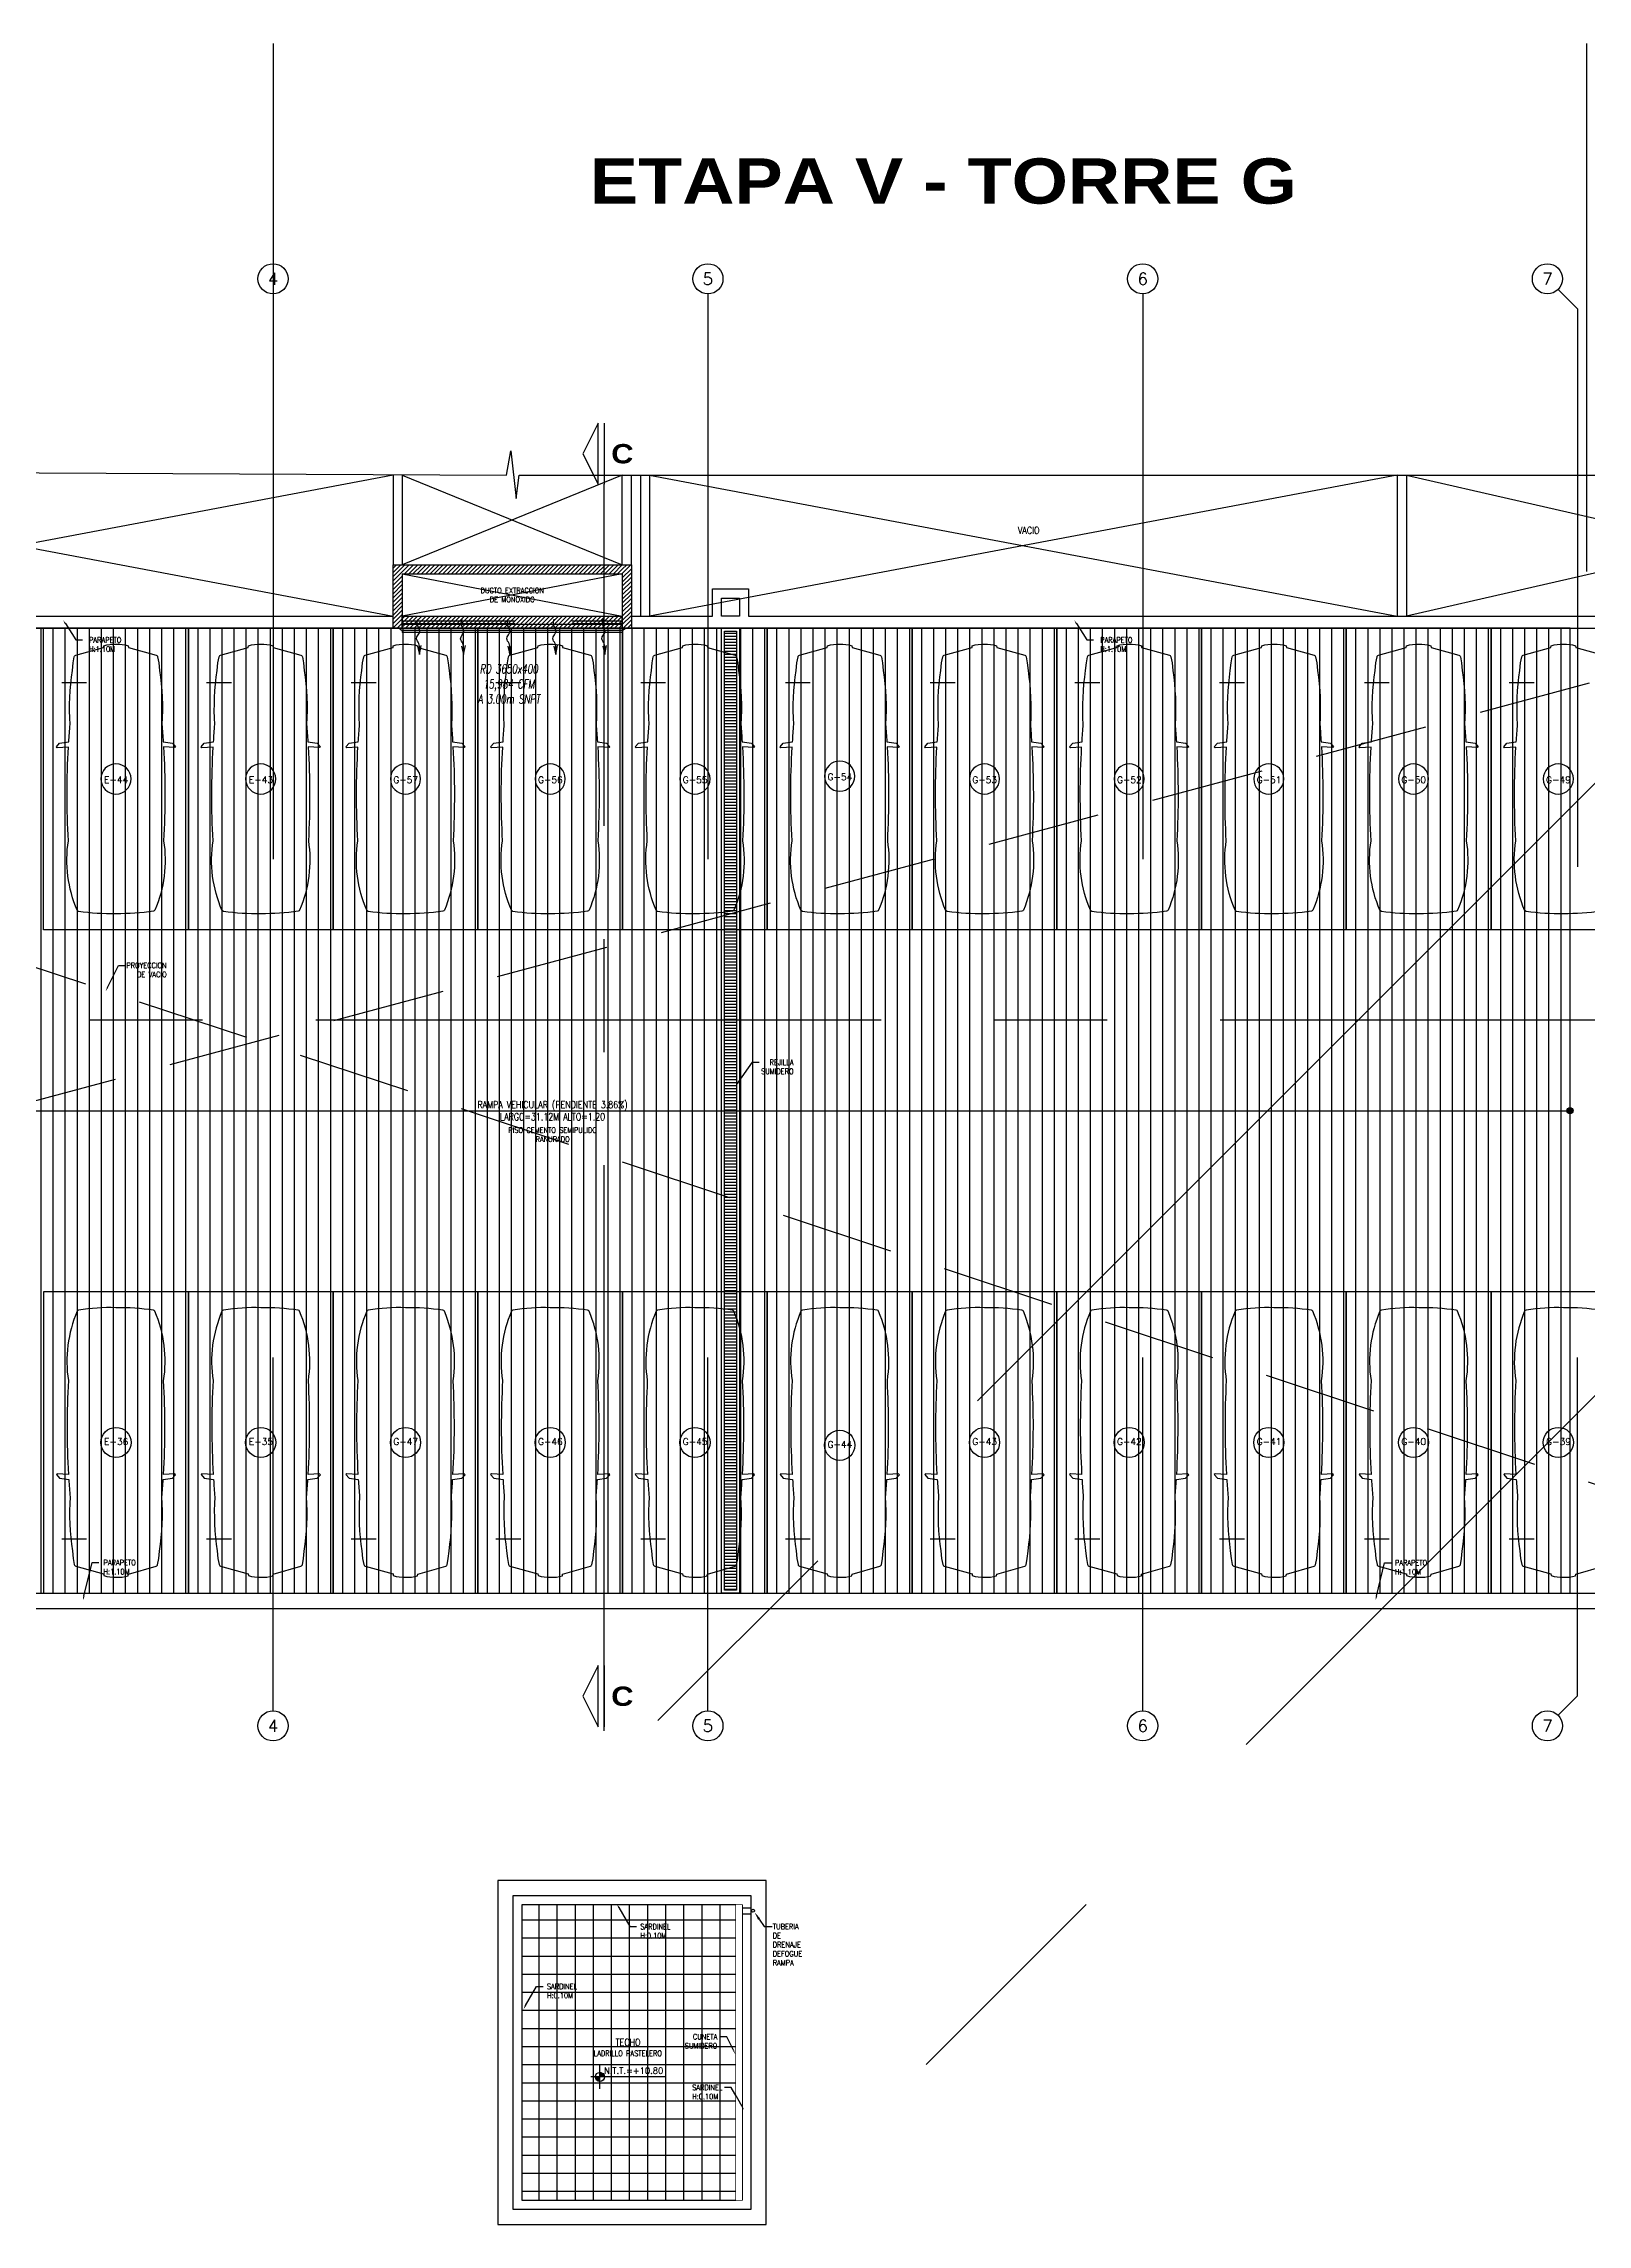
# Model space of a CAD drawing. Extents: x 226317 to 226469, y 8188101 to 8188260.
# Drawn here: x 226362.91 to 226388.5, y 8188101.45 to 8188137.6 of the extents above; entities that cross this region are included whole.
import ezdxf
from ezdxf import colors
from ezdxf.entities.mleader import LeaderData, LeaderLine
from ezdxf.enums import TextEntityAlignment as Align
from ezdxf.math import Vec2, Vec3

# ---------------------------------------------------------------- set-up
doc = ezdxf.new("R2010")
doc.units = 0
doc.header["$LTSCALE"] = 15
doc.set_wipeout_variables(frame=1)
for name, pattern in [('CENTER', [2, 1.25, -0.25, 0.25, -0.25]), ('HIDDEN2', [0.1875, 0.125, -0.0625]), ('PHANTOM', [2.5, 1.25, -0.25, 0.25, -0.25, 0.25, -0.25]), ('PHANTOM2', [1.25, 0.625, -0.125, 0.125, -0.125, 0.125, -0.125])]:
    doc.linetypes.add(name, pattern=pattern)
doc.layers.get('0').update_dxf_attribs({"color": 250})
for name, color, linetype in [('A-EJES', 250, 'PHANTOM'), ('A-HATCH', 250, 'Continuous'), ('A-LINEAS', 250, 'Continuous'), ('A-MOBILIARIO', 250, 'Continuous'), ('A-MURO BAJO', 250, 'Continuous'), ('A-NIVELES-NPT', 252, 'Continuous'), ('A-NUMERO ESTAC', 250, 'Continuous'), ('A-PROYECCIONES', 250, 'HIDDEN2'), ('A-TEXTO-ACABADO PISO', 250, 'Continuous'), ('A-TEXTO-AMBIENTES', 252, 'Continuous'), ('A-TEXTO-INDICACIONES', 250, 'Continuous'), ('A_50_CortesElev', 250, 'CENTER'), ('DLP_MURO BAJO', 250, 'Continuous'), ('HATCH', 250, 'Continuous'), ('L-03_EQUIP-ACCES', 160, 'Continuous'), ('L-04_EQ-MED-CONT', 191, 'Continuous'), ('L-06_EQ-FIN-CONT', 141, 'Continuous'), ('L11 Borde Laminas y Ejes', 150, 'Continuous'), ('L12 Texto', 12, 'Continuous'), ('L3 Equipos y Ductos', 160, 'Continuous'), ('L4 Linea mediana', 191, 'Continuous'), ('L6 Linea fina', 141, 'Continuous'), ('MURO CF 120', 250, 'Continuous')]:
    doc.layers.add(name, color=color, linetype=linetype)
doc.layers.add('A-MUROS', color=252, linetype='Continuous', lineweight=30)
doc.styles.add('JNV ING', font='romans.shx', dxfattribs={"width": 0.7, "oblique": 8, "height": 0.15})
doc.styles.add('R160-75', font='ariblk.ttf', dxfattribs={"height": 0.6})
doc.styles.add('R80', font='romans.shx', dxfattribs={"width": 0.8, "oblique": 15, "height": 0.1})
doc.styles.add('ROMANS', font='romans.shx', dxfattribs={"width": 0.8})
doc.styles.add('TXT_COTAS', font='romans.shx', dxfattribs={"width": 0.8})
pattern_1 = [(45, (226441.93555, 8188203.057414), (-0.03535534, 0.03535534), [])]

# ---------------------------------------------------------------- blocks, each defined once
blk = doc.blocks.new('*U78')
at = {"ltscale": 0.5}
blk.add_line((2.1, 4.097), (1.687, 4.097), dxfattribs=at)
blk.add_lwpolyline([(0, 0), (2.4, 0), (2.4, 5), (0, 5)], close=True, dxfattribs=at)
blk.add_lwpolyline([(1.988, 3.029), (2.175, 3.018), (2.189, 3.033), (2.136, 3.092), (1.982, 3.115, 0.005253), (1.961, 3.403, 0.053235), (1.923, 4.298), (1.91, 4.424), (1.891, 4.525), (1.886, 4.535, 0.218656), (1.867, 4.551), (1.406, 4.68), (1.402, 4.708, 0.091554), (1.2, 4.734, 0.09162), (0.998, 4.709), (0.994, 4.682), (0.533, 4.552, 0.218656), (0.514, 4.536), (0.509, 4.527), (0.49, 4.425), (0.477, 4.3, 0.053235), (0.439, 3.404, 0.005253), (0.418, 3.116), (0.264, 3.093), (0.211, 3.034), (0.225, 3.019), (0.412, 3.03, 0.028265), (0.41, 1.476, 0.139924), (0.555, 0.325, 0.272148), (0.579, 0.306, 0.035353), (1.2, 0.266, 0.045639), (1.819, 0.305, 0.272148), (1.843, 0.324, 0.139889), (1.99, 1.475, 0.028265)], format="xyb", close=True, dxfattribs=at)
blk = doc.blocks.new('EJES 1P')
at = {"layer": 'A-EJES', "linetype": 'PHANTOM2'}
for p, q in [((40.951, 5.416), (41.274, 5.092)), ((40.951, -18.221), (41.274, -17.898))]:
    blk.add_line(p, q, dxfattribs=at)
for points in [[(19.644, 5.345), (19.644, -4.158)], [(26.854, 5.345), (26.854, -4.158)], [(34.064, 5.345), (34.064, -4.158)], [(41.274, 5.092), (41.274, -4.158)], [(19.644, -18.151), (19.644, -12.292)], [(26.854, -18.151), (26.854, -12.292)], [(34.064, -18.151), (34.064, -12.292)], [(41.274, -17.898), (41.274, -12.292)]]:
    blk.add_lwpolyline(points, dxfattribs=at)
at = {"layer": 'A-EJES', "linetype": 'Continuous'}
for centre in [(19.644, 5.592), (26.854, 5.592), (34.064, 5.592), (40.774, 5.592), (19.644, -18.398), (26.854, -18.398), (34.064, -18.398), (40.774, -18.398)]:
    blk.add_circle(centre, 0.25, dxfattribs=at)
at = {"layer": 'A-EJES', "linetype": 'Continuous', "style": 'ROMANS'}
for s, p in [('4', (19.644, 5.592)), ('5', (26.854, 5.592)), ('6', (34.064, 5.592)), ('7', (40.774, 5.592)), ('4', (19.644, -18.398)), ('5', (26.854, -18.398)), ('6', (34.064, -18.398)), ('7', (40.774, -18.398))]:
    blk.add_text(s, height=0.2, dxfattribs=at).set_placement(p, align=Align.MIDDLE_CENTER)
blk = doc.blocks.new('*U67')
blk.add_line((-3, -5.08), (-3, 5.08))
blk.add_lwpolyline([(-4.02, 5.08), (-4.02, -5.08), (-6.56, 0)], close=True)
at = {"linetype": 'Continuous', "style": 'R160-75'}
blk.add_attdef('A', text='', height=0.3, dxfattribs=at).set_placement((0, 0), align=Align.MIDDLE_CENTER)
blk = doc.blocks.new('Cortes-Elev.')
at = {"layer": 'A_50_CortesElev', "linetype": 'CENTER', "ltscale": 0.5}
for points in [[(9.341, 16.576), (9.341, 37.239)], [(103.931, 28.354), (-19.094, 28.354)]]:
    blk.add_lwpolyline(points, dxfattribs=at)
ref = blk.add_blockref('*U67', (9.641, 37.747), dxfattribs=dict(at, xscale=-0.1000000000000001, yscale=0.1000000000000001, zscale=-0.1000000000000001, rotation=180))
ref.add_attrib('A', 'C', dxfattribs={"layer": '0', "linetype": 'Continuous', "extrusion": (0, 0, -1), "height": 0.32, "rotation": 180, "style": 'R160-75'}).set_placement((-9.641, 37.747), align=Align.MIDDLE)
ref = blk.add_blockref('*U67', (9.641, 17.148), dxfattribs=dict(at, xscale=-0.1000000000000001, yscale=0.1000000000000001, zscale=-0.1000000000000001, rotation=180))
ref.add_attrib('A', 'C', dxfattribs={"layer": '0', "linetype": 'Continuous', "extrusion": (0, 0, -1), "height": 0.32, "rotation": 180, "style": 'R160-75'}).set_placement((-9.641, 17.148), align=Align.MIDDLE)
blk = doc.blocks.new('SIM NIVEL PLANTA')
at = {"linetype": 'Continuous'}
h = blk.add_hatch(dxfattribs=at)
h.set_pattern_fill('_USER', color=256, scale=0.099996, angle=45, style=0, pattern_type=0)
h.set_pattern_definition([(45, (35396.10581, 26516.4892), (-0.0707080889, 0.0707080889), [])])
h.paths.add_polyline_path([(-17.03, 0), (-15.53, 0, 0.409209), (-17.03, 1.47)])
h.paths.add_polyline_path([(-18.53, 0, 0.419236), (-17.03, -1.53), (-17.03, 0)])
for p, q in [((4.81, 0), (-20, 0)), ((-17.03, -3.97), (-17.03, 3.72))]:
    blk.add_line(p, q)
blk.add_circle((-17.03, -0.03), 1.5, dxfattribs=at)
at = {"style": 'R80'}
blk.add_attdef('N.P.T.+0.00', text='', height=2.03, dxfattribs=at).set_placement((-5.83, 2.01), align=Align.MIDDLE_CENTER)
blk = doc.blocks.new('EJE')
at = {"linetype": 'Continuous'}
blk.add_circle((0, 0), 0.5, dxfattribs=at)
at = {"layer": 'A-TEXTO-INDICACIONES', "style": 'ROMANS'}
blk.add_attdef('EJE', text='', height=0.22, rotation=0, dxfattribs=at).set_placement((0.007, 0.028), align=Align.MIDDLE_CENTER)
blk = doc.blocks.new('flujo11')
at = {"layer": 'L6 Linea fina'}
for p, q in [((0, 0), (-0.02, -0.1)), ((0.021, -0.093), (0, 0))]:
    blk.add_line(p, q, dxfattribs=at)
blk.add_open_spline([(0, 0), (0.006, -0.043), (-0.016, -0.105), (0.061, -0.19), (-0.035, -0.24), (0.037, -0.331), (0.022, -0.372), (0.016, -0.39)], degree=3, knots=[0, 0, 0, 0, 0.0524684, 0.0807049, 0.1300475, 0.160067, 0.1839926, 0.1839926, 0.1839926, 0.1839926], dxfattribs=at)
blk = doc.blocks.new('A$C0abcbdd6')
blk.add_lwpolyline([(3.526, 4.9), (3.626, 4.9), (3.626, 0), (3.526, 0)], close=True)
at = {"layer": 'A-TEXTO-INDICACIONES'}
ml = blk.add_multileader_mtext('Standard', dxfattribs=at)
ml.set_content('\\pxsm1,ql,t16;SARDINEL H:0.10M', color=256, style='TXT_COTAS')
ml.set_leader_properties(color=256)
ml.build(insert=Vec2(0, 0))
ml.multileader.update_dxf_attribs({"dogleg_length": 0.11, "arrow_head_size": 0.07})
ctx = ml.context
ctx.base_point, ctx.char_height, ctx.arrow_head_size, ctx.landing_gap_size, ctx.plane_origin = Vec3(1.873, 4.537), 0.09, 0.07, 0.05, Vec3(1.546, 4.729)
ctx.text_align_type = 2
notes = []
notes.append((ctx, [(0, (1, 1, 0), (1.763, 4.537), (1, 0), 0.11, [(0, [(1.548, 4.915)], 0, [])])]))
ctx.mtext.insert, ctx.mtext.width, ctx.mtext.defined_height, ctx.mtext.alignment, ctx.mtext.flow_direction = Vec3(2.41, 4.582), 0.472, 0.437, 3, 5
ml = blk.add_multileader_mtext('Standard', dxfattribs=at)
ml.set_content('\\pxsm1,ql,t16;TUBERIA DE DRENAJE DEFOGUE RAMPA', color=256, style='ROMANS')
ml.set_leader_properties(color=7)
ml.build(insert=Vec2(0, 0))
ml.multileader.update_dxf_attribs({"dogleg_length": 1.307, "arrow_head_size": 0.13, "scale": 0.1})
ctx = ml.context
ctx.base_point, ctx.scale, ctx.char_height, ctx.arrow_head_size, ctx.landing_gap_size, ctx.plane_origin = Vec3(4.124, 4.538), 0.1, 0.09, 0.13, 0.01, Vec3(3.915, 4.168)
notes.append((ctx, [(0, (1, 1, 0), (3.994, 4.538), (1, 0), 0.131, [(0, [(3.835, 4.77)], 0, [])])]))
ctx.mtext.insert, ctx.mtext.width, ctx.mtext.defined_height, ctx.mtext.flow_direction = Vec3(4.134, 4.583), 1.25953, 0.0437, 5
ml = blk.add_multileader_mtext('Standard', dxfattribs=at)
ml.set_content('\\pxsm1,ql,t16;SARDINEL H:0.10M', color=256, style='TXT_COTAS')
ml.set_leader_properties(color=256)
ml.build(insert=Vec2(0, 0))
ml.multileader.update_dxf_attribs({"dogleg_length": 0.11, "arrow_head_size": 0.07})
ctx = ml.context
ctx.base_point, ctx.char_height, ctx.arrow_head_size, ctx.landing_gap_size, ctx.plane_origin = Vec3(0.325, 3.546), 0.09, 0.07, 0.05, Vec3(-0.002, 3.354)
ctx.text_align_type = 2
notes.append((ctx, [(0, (1, 1, 0), (0.215, 3.546), (1, 0), 0.11, [(0, [(0, 3.167)], 0, [])])]))
ctx.mtext.insert, ctx.mtext.width, ctx.mtext.defined_height, ctx.mtext.alignment, ctx.mtext.flow_direction = Vec3(0.862, 3.591), 0.472, 0.437, 3, 5
for ctx, leaders in notes:
    for number, flags, end, landing, length, lines in leaders:
        leader = LeaderData()
        leader.index, (leader.has_last_leader_line, leader.has_dogleg_vector, leader.attachment_direction) = number, flags
        leader.last_leader_point, leader.dogleg_vector, leader.dogleg_length = Vec3(end), Vec3(landing), length
        for number, points, colour, breaks in lines:
            line = LeaderLine()
            line.index, line.vertices, line.color, line.breaks = number, Vec3.list(points), colors.encode_raw_color(colour), breaks
            leader.lines.append(line)
        ctx.leaders.append(leader)
blk.add_wipeout([(3.526, 0), (3.626, 0), (3.626, 4.9), (3.526, 4.9)])
at = {"color": 6}
blk.add_circle((3.806, 4.8), 0.025, dxfattribs=at)
at = {"layer": 'A-PROYECCIONES', "ltscale": 0.5}
for p, q in [((3.626, 4.85), (3.776, 4.85)), ((3.626, 4.75), (3.776, 4.75))]:
    blk.add_line(p, q, dxfattribs=at)
at = {"layer": 'A-TEXTO-INDICACIONES'}
ml = blk.add_multileader_mtext('Standard', dxfattribs=at)
ml.set_content('\\pxsm1,t16;CUNETA SUMIDERO', color=256, style='TXT_COTAS')
ml.set_leader_properties(color=256)
ml.build(insert=Vec2(0, 0))
ml.multileader.update_dxf_attribs({"dogleg_length": 0.05, "arrow_head_size": 0.07})
ctx = ml.context
ctx.base_point, ctx.char_height, ctx.arrow_head_size, ctx.landing_gap_size, ctx.plane_origin = Vec3(2.647, 2.712), 0.09, 0.07, 0.05, Vec3(3.662, 2.337)
ctx.text_align_type = 2
notes = []
notes.append((ctx, [(0, (1, 1, 0), (3.371, 2.712), (-1, 0), 0.107, [(0, [(3.512, 2.424)], 0, [])])]))
ctx.mtext.insert, ctx.mtext.width, ctx.mtext.defined_height, ctx.mtext.alignment, ctx.mtext.flow_direction = Vec3(3.214, 2.757), 0.58325, 0.805, 3, 5
ml = blk.add_multileader_mtext('Standard', dxfattribs=at)
ml.set_content('\\pxsm1,ql,t16;SARDINEL H:0.10M', color=256, style='TXT_COTAS')
ml.set_leader_properties(color=256)
ml.build(insert=Vec2(0, 0))
ml.multileader.update_dxf_attribs({"dogleg_length": 0.11, "arrow_head_size": 0.07})
ctx = ml.context
ctx.base_point, ctx.char_height, ctx.arrow_head_size, ctx.landing_gap_size, ctx.plane_origin = Vec3(2.748, 1.871), 0.09, 0.07, 0.05, Vec3(3.662, 1.679)
notes.append((ctx, [(0, (1, 1, 0), (3.445, 1.871), (-1, 0), 0.11, [(0, [(3.66, 1.493)], 0, [])])]))
ctx.mtext.insert, ctx.mtext.width, ctx.mtext.defined_height, ctx.mtext.flow_direction = Vec3(2.798, 1.916), 0.472, 0.437, 5
for ctx, leaders in notes:
    for number, flags, end, landing, length, lines in leaders:
        leader = LeaderData()
        leader.index, (leader.has_last_leader_line, leader.has_dogleg_vector, leader.attachment_direction) = number, flags
        leader.last_leader_point, leader.dogleg_vector, leader.dogleg_length = Vec3(end), Vec3(landing), length
        for number, points, colour, breaks in lines:
            line = LeaderLine()
            line.index, line.vertices, line.color, line.breaks = number, Vec3.list(points), colors.encode_raw_color(colour), breaks
            leader.lines.append(line)
        ctx.leaders.append(leader)

msp = doc.modelspace()

# ---------------------------------------------------------------- hatches: boundary and pattern name
h = msp.add_hatch()
h.set_pattern_fill('_USER', color=8, scale=0.05, pattern_type=0)
h.set_pattern_definition([(0, (-63.51117, -32.523443), (0, 0.05), [])])
h.paths.add_polyline_path([(226374.1971, 8188127.8595), (226374.3971, 8188127.8595), (226374.3971, 8188111.9596), (226374.1971, 8188111.9596)])
h = msp.add_hatch(color=8)
h.dxf.hatch_style = 1
edge = h.paths.add_edge_path()
edge.add_arc((226388.2171, 8188119.9094), 0.05, 0, 360)
at = {"layer": 'A-HATCH'}
h = msp.add_hatch(dxfattribs=at)
h.set_pattern_fill('_USER', color=8, scale=0.2, angle=90, pattern_type=0)
h.set_pattern_definition([(90, (226388.46709, 8188119.90958), (-0.2, 1e-17), [])])
h.paths.add_polyline_path([(226357.0971, 8188127.9096), (226357.0971, 8188111.9096), (226388.2171, 8188111.9096), (226388.2171, 8188127.9096)])
h.paths.add_polyline_path([(226374.1471, 8188127.9095), (226374.4471, 8188127.9095), (226374.4471, 8188111.9096), (226374.1471, 8188111.9096)], flags=16)
at = {"layer": 'HATCH'}
h = msp.add_hatch(dxfattribs=at)
h.set_pattern_fill('_USER', color=8, scale=0.3, double=1, pattern_type=0)
h.set_pattern_definition([(0, (226372.62415, 8188106.79524), (0, 0.3), []), (90, (226372.62415, 8188106.79524), (-0.3, 2e-17), [])])
h.paths.add_polyline_path([(226370.8389, 8188101.846), (226374.4889, 8188101.846), (226374.4889, 8188106.7452), (226370.8389, 8188106.7452)])
at = {"layer": 'MURO CF 120'}
h = msp.add_hatch(dxfattribs=at)
h.set_pattern_fill('_USER', color=8, scale=0.05, angle=45, style=0, pattern_type=0)
h.set_pattern_definition(pattern_1)
h.paths.add_polyline_path([(226368.8527, 8188127.9096), (226368.7027, 8188127.9096), (226368.7027, 8188128.9596), (226368.8527, 8188128.9596)])
h = msp.add_hatch(dxfattribs=at)
h.set_pattern_fill('_USER', color=8, scale=0.05, angle=45, style=0, pattern_type=0)
h.set_pattern_definition(pattern_1)
h.paths.add_polyline_path([(226372.5027, 8188128.9595), (226368.8527, 8188128.9596), (226368.8527, 8188128.8096), (226372.5028, 8188128.8096)])
h = msp.add_hatch(dxfattribs=at)
h.set_pattern_fill('_USER', color=8, scale=0.05, angle=45, style=0, pattern_type=0)
h.set_pattern_definition(pattern_1)
h.paths.add_polyline_path([(226372.5028, 8188127.9096), (226372.6528, 8188127.9096), (226372.6527, 8188128.9594), (226372.5027, 8188128.9594)])
h = msp.add_hatch(dxfattribs=at)
h.set_pattern_fill('_USER', color=8, scale=0.05, angle=45, style=0, pattern_type=0)
h.set_pattern_definition(pattern_1)
h.paths.add_polyline_path([(226372.5027, 8188128.1095), (226368.8527, 8188128.1097), (226368.8527, 8188127.9096), (226372.5028, 8188127.9096)])

# ---------------------------------------------------------------- linework, layer by layer
at = {"color": 8}
for p, q in [((226368.8527, 8188128.8096, 0), (226372.5028, 8188128.1096)), ((226372.5028, 8188128.8096), (226368.8527, 8188128.1096, 0)), ((226357.0948, 8188119.9096), (226388.2171, 8188119.9091))]:
    msp.add_line(p, q, dxfattribs=at)
msp.add_lwpolyline([(226346.2322, 8188130.5661), (226370.5841, 8188130.4457), (226370.654, 8188130.849), (226370.7419, 8188130.057), (226370.7896, 8188130.4457), (226396.9321, 8188130.4457)])
for points in [[(226374.1471, 8188127.9095), (226374.4471, 8188127.9095), (226374.4471, 8188111.9096), (226374.1471, 8188111.9096)], [(226374.1971, 8188127.8595), (226374.3971, 8188127.8595), (226374.3971, 8188111.9596), (226374.1971, 8188111.9596)]]:
    msp.add_lwpolyline(points, close=True, dxfattribs=at)
msp.add_circle((226388.2171, 8188119.9094), 0.05, dxfattribs=at)
at = {"layer": 'A-LINEAS', "color": 8}
msp.add_lwpolyline([(226357.0971, 8188127.9096), (226357.0971, 8188111.9096), (226388.2171, 8188111.9096), (226388.2171, 8188127.9096)], close=True, dxfattribs=at)
at = {"layer": 'A-MURO BAJO', "color": 8}
for p, q in [((226356.3027, 8188130.4457), (226368.7027, 8188128.1094, 0)), ((226368.7027, 8188130.4457, 0), (226356.3027, 8188128.1096)), ((226368.7027, 8188130.4457, 0), (226368.7027, 8188128.9596, 0)), ((226368.8527, 8188130.4457, 0), (226368.8527, 8188128.9596, 0)), ((226368.8527, 8188130.4457, 0), (226372.5028, 8188128.9596)), ((226372.5028, 8188130.4457), (226368.8527, 8188128.9596, 0)), ((226372.5028, 8188128.9597), (226372.5028, 8188130.4457)), ((226372.6528, 8188128.9597), (226372.6528, 8188130.4457)), ((226372.8028, 8188130.4457, 0), (226372.8027, 8188128.1096, 0)), ((226372.9528, 8188130.4457, 0), (226372.9528, 8188128.1096, 0)), ((226372.9528, 8188130.4457, 0), (226385.3527, 8188128.1095)), ((226385.3527, 8188130.4457, 0), (226372.9528, 8188128.1096, 0)), ((226385.3527, 8188130.4457, 0), (226385.3527, 8188128.1095)), ((226385.5027, 8188130.4457, 0), (226385.5027, 8188128.1095)), ((226345.8036, 8188128.1096), (226368.7027, 8188128.1096, 0))]:
    msp.add_line(p, q, dxfattribs=at)
at = {"layer": 'A-MURO BAJO'}
for p, q in [((226385.5027, 8188130.4457, 0), (226395.7031, 8188128.1096, 0)), ((226395.7032, 8188130.4457, 0), (226385.5027, 8188128.1095)), ((226372.6528, 8188127.9096), (226391.9021, 8188127.9096))]:
    msp.add_line(p, q, dxfattribs=at)
for points in [[(226372.6528, 8188128.1096), (226373.9971, 8188128.1096), (226373.9971, 8188128.5596), (226374.5971, 8188128.5596), (226374.5971, 8188128.1096), (226391.9021, 8188128.1096)], [(226330.6266, 8188118.3465), (226332.2138, 8188111.6596), (226463.9571, 8188111.6596)], [(226348.3928, 8188111.9096), (226463.7071, 8188111.9096), (226463.7071, 8188116.9096)]]:
    msp.add_lwpolyline(points, dxfattribs=at)
at = {"layer": 'A-MURO BAJO', "color": 8}
msp.add_lwpolyline([(226345.8033, 8188127.9096), (226368.7027, 8188127.9096)], dxfattribs=at)
for points in [[(226370.6889, 8188101.696), (226374.6389, 8188101.696), (226374.6389, 8188106.8952), (226370.6889, 8188106.8952)], [(226370.8389, 8188101.846), (226374.4889, 8188101.846), (226374.4889, 8188106.7452), (226370.8389, 8188106.7452)]]:
    msp.add_lwpolyline(points, close=True, dxfattribs=at)
at = {"layer": 'A-MUROS', "color": 8}
for p, q in [((226368.7027, 8188127.9096), (226368.7027, 8188128.9596, 0)), ((226368.7027, 8188128.9596, 0), (226372.6528, 8188128.9596)), ((226372.6528, 8188128.9596), (226372.6528, 8188127.9096)), ((226368.8527, 8188128.8096, 0), (226372.5028, 8188128.8096)), ((226372.5028, 8188128.8096), (226372.5028, 8188128.1096)), ((226368.7027, 8188127.9096, 0), (226372.6528, 8188127.9096)), ((226368.8527, 8188128.1096, 0), (226372.5028, 8188128.1096))]:
    msp.add_line(p, q, dxfattribs=at)
at = {"layer": 'A-MUROS', "color": 8, "elevation": 0}
msp.add_lwpolyline([(226368.8527, 8188128.8096), (226368.8527, 8188128.1096)], dxfattribs=at)
at = {"layer": 'A-PROYECCIONES'}
for p, q in [((226332.4114, 8188111.9096), (226391.9021, 8188127.9095)), ((226345.8033, 8188127.9096), (226394.1071, 8188111.9027))]:
    msp.add_line(p, q, dxfattribs=at)
at = {"layer": 'A-PROYECCIONES', "color": 8}
for p, q in [((226368.8527, 8188128.1096, 0), (226368.8527, 8188127.9147, 0)), ((226368.8527, 8188128.0296, 0), (226372.5028, 8188128.0296, 0)), ((226368.8527, 8188127.9896, 0), (226372.5028, 8188127.9896, 0)), ((226372.5028, 8188128.1096, 0), (226372.5028, 8188127.9147, 0))]:
    msp.add_line(p, q, dxfattribs=at)
msp.add_lwpolyline([(226374.1471, 8188128.1096), (226374.1471, 8188128.4096), (226374.4471, 8188128.4096), (226374.4471, 8188128.1096)], close=True, dxfattribs=at)
at = {"layer": 'A_50_CortesElev', "color": 8}
for points in [[(226391.6521, 8188128.3596), (226370.4389, 8188107.1464)], [(226396.1031, 8188122.6596), (226374.8899, 8188101.4464)]]:
    msp.add_lwpolyline(points, dxfattribs=at)
at = {"layer": 'A_50_CortesElev', "color": 8, "lineweight": 30}
msp.add_lwpolyline([(226370.4389, 8188101.4464), (226374.8899, 8188101.4464), (226374.8899, 8188107.1464), (226370.4389, 8188107.1464)], close=True, dxfattribs=at)
at = {"layer": 'L-03_EQUIP-ACCES', "color": 8, "ltscale": 1.5}
for p, q in [((226372.5528, 8188127.9096, 0), (226368.8028, 8188127.9096, 0)), ((226368.8528, 8188127.9696, 0), (226368.8528, 8188127.9096, 0)), ((226372.5028, 8188127.9696, 0), (226372.5028, 8188127.9096, 0))]:
    msp.add_line(p, q, dxfattribs=at)
at = {"layer": 'L-04_EQ-MED-CONT', "color": 8, "ltscale": 1.5}
for p, q in [((226368.8028, 8188127.9096, 0), (226368.8528, 8188127.8696, 0)), ((226372.5028, 8188127.8696, 0), (226368.8528, 8188127.8696, 0)), ((226372.5028, 8188127.8696, 0), (226372.5528, 8188127.9096, 0))]:
    msp.add_line(p, q, dxfattribs=at)
at = {"layer": 'L-06_EQ-FIN-CONT', "color": 8, "ltscale": 1.5}
for p, q in [((226368.8528, 8188127.8696, 0), (226368.8528, 8188127.8396, 0)), ((226372.5028, 8188127.8696, 0), (226372.5028, 8188127.8396, 0)), ((226372.5028, 8188127.8396, 0), (226368.8528, 8188127.8396, 0))]:
    msp.add_line(p, q, dxfattribs=at)
at = {"layer": 'L3 Equipos y Ductos', "color": 8, "elevation": 0}
msp.add_lwpolyline([(226372.5028, 8188127.9696), (226368.8528, 8188127.9696)], dxfattribs=at)
at = {"layer": 'L4 Linea mediana', "color": 8, "elevation": 0}
for points in [[(226368.8527, 8188127.9096), (226368.8527, 8188128.1096)], [(226372.5028, 8188127.9096), (226372.5028, 8188128.1096)]]:
    msp.add_lwpolyline(points, dxfattribs=at)
at = {"layer": 'L6 Linea fina', "color": 8, "linetype": 'CENTER'}
for p, q in [((226366.7121, 8188137.6006), (226366.7121, 8188128.8502)), ((226388.4921, 8188137.6006), (226388.4921, 8188128.8502))]:
    msp.add_line(p, q, dxfattribs=at)

# ---------------------------------------------------------------- block references
msp.add_blockref('EJES 1P', (226347.0678, 8188128.1096))
at = {"layer": 'A-MOBILIARIO', "color": 8, "xscale": -1}
for p in [(226365.3071, 8188122.9096), (226367.7071, 8188122.9096), (226370.1071, 8188122.9096), (226372.5071, 8188122.9096), (226374.9071, 8188122.9096), (226377.3071, 8188122.9096), (226379.7071, 8188122.9096), (226382.1071, 8188122.9096), (226384.5071, 8188122.9096), (226386.9071, 8188122.9096), (226389.3071, 8188122.9096)]:
    msp.add_blockref('*U78', p, dxfattribs=at)
at = {"layer": 'A-MOBILIARIO', "color": 8, "rotation": 180}
for p in [(226365.3071, 8188116.9096), (226367.7071, 8188116.9096), (226370.1071, 8188116.9096), (226372.5071, 8188116.9096), (226374.9071, 8188116.9096), (226377.3071, 8188116.9096), (226379.7071, 8188116.9096), (226382.1071, 8188116.9096), (226384.5071, 8188116.9096), (226386.9071, 8188116.9096), (226389.3071, 8188116.9096)]:
    msp.add_blockref('*U78', p, dxfattribs=at)
at = {"layer": 'A-NIVELES-NPT', "color": 8, "xscale": 0.05, "yscale": 0.05, "zscale": 0.05}
msp.add_blockref('SIM NIVEL PLANTA', (226372.9814, 8188103.8937), dxfattribs=at).add_auto_attribs({'N.P.T.+0.00': 'N.T.T.=+10.80'})
at = {"layer": 'A-NUMERO ESTAC', "color": 8}
ref = msp.add_blockref('EJE', (226376.1071, 8188125.4562), dxfattribs=dict(at, xscale=-0.5, yscale=0.5, zscale=0.5, rotation=180))
ref.add_attrib('EJE', 'G-54', dxfattribs={"layer": 'A-TEXTO-INDICACIONES', "height": 0.11, "rotation": 360, "style": 'ROMANS'}).set_placement((226376.1105, 8188125.4424), align=Align.MIDDLE_CENTER)
ref = msp.add_blockref('EJE', (226364.1071, 8188125.4098), dxfattribs=dict(at, xscale=-0.5, yscale=0.5, zscale=0.5, rotation=180))
ref.add_attrib('EJE', 'E-44', dxfattribs={"layer": 'A-TEXTO-INDICACIONES', "height": 0.11, "rotation": 360, "style": 'ROMANS'}).set_placement((226364.1105, 8188125.396), align=Align.MIDDLE_CENTER)
ref = msp.add_blockref('EJE', (226366.5071, 8188125.4098), dxfattribs=dict(at, xscale=-0.5, yscale=0.5, zscale=0.5, rotation=180))
ref.add_attrib('EJE', 'E-43', dxfattribs={"layer": 'A-TEXTO-INDICACIONES', "height": 0.11, "rotation": 360, "style": 'ROMANS'}).set_placement((226366.5105, 8188125.396), align=Align.MIDDLE_CENTER)
ref = msp.add_blockref('EJE', (226368.9071, 8188125.4093), dxfattribs=dict(at, xscale=-0.5, yscale=0.5, zscale=0.5, rotation=180))
ref.add_attrib('EJE', 'G-57', dxfattribs={"layer": 'A-TEXTO-INDICACIONES', "height": 0.11, "rotation": 360, "style": 'ROMANS'}).set_placement((226368.9105, 8188125.3955), align=Align.MIDDLE_CENTER)
ref = msp.add_blockref('EJE', (226371.3071, 8188125.4093), dxfattribs=dict(at, xscale=-0.5, yscale=0.5, zscale=0.5, rotation=180))
ref.add_attrib('EJE', 'G-56', dxfattribs={"layer": 'A-TEXTO-INDICACIONES', "height": 0.11, "rotation": 360, "style": 'ROMANS'}).set_placement((226371.3105, 8188125.3955), align=Align.MIDDLE_CENTER)
ref = msp.add_blockref('EJE', (226373.7071, 8188125.4093), dxfattribs=dict(at, xscale=-0.5, yscale=0.5, zscale=0.5, rotation=180))
ref.add_attrib('EJE', 'G-55', dxfattribs={"layer": 'A-TEXTO-INDICACIONES', "height": 0.11, "rotation": 360, "style": 'ROMANS'}).set_placement((226373.7105, 8188125.3955), align=Align.MIDDLE_CENTER)
ref = msp.add_blockref('EJE', (226378.5071, 8188125.4093), dxfattribs=dict(at, xscale=-0.5, yscale=0.5, zscale=0.5, rotation=180))
ref.add_attrib('EJE', 'G-53', dxfattribs={"layer": 'A-TEXTO-INDICACIONES', "height": 0.11, "rotation": 360, "style": 'ROMANS'}).set_placement((226378.5105, 8188125.3955), align=Align.MIDDLE_CENTER)
ref = msp.add_blockref('EJE', (226380.9071, 8188125.4093), dxfattribs=dict(at, xscale=-0.5, yscale=0.5, zscale=0.5, rotation=180))
ref.add_attrib('EJE', 'G-52', dxfattribs={"layer": 'A-TEXTO-INDICACIONES', "height": 0.11, "rotation": 360, "style": 'ROMANS'}).set_placement((226380.9105, 8188125.3955), align=Align.MIDDLE_CENTER)
ref = msp.add_blockref('EJE', (226383.2223, 8188125.4093), dxfattribs=dict(at, xscale=-0.5, yscale=0.5, zscale=0.5, rotation=180))
ref.add_attrib('EJE', 'G-51', dxfattribs={"layer": 'A-TEXTO-INDICACIONES', "height": 0.11, "rotation": 360, "style": 'ROMANS'}).set_placement((226383.2257, 8188125.3955), align=Align.MIDDLE_CENTER)
ref = msp.add_blockref('EJE', (226385.6223, 8188125.4093), dxfattribs=dict(at, xscale=-0.5, yscale=0.5, zscale=0.5, rotation=180))
ref.add_attrib('EJE', 'G-50', dxfattribs={"layer": 'A-TEXTO-INDICACIONES', "height": 0.11, "rotation": 360, "style": 'ROMANS'}).set_placement((226385.6257, 8188125.3955), align=Align.MIDDLE_CENTER)
ref = msp.add_blockref('EJE', (226388.0223, 8188125.4093), dxfattribs=dict(at, xscale=-0.5, yscale=0.5, zscale=0.5, rotation=180))
ref.add_attrib('EJE', 'G-49', dxfattribs={"layer": 'A-TEXTO-INDICACIONES', "height": 0.11, "rotation": 360, "style": 'ROMANS'}).set_placement((226388.0257, 8188125.3955), align=Align.MIDDLE_CENTER)
at = {"layer": 'A-NUMERO ESTAC', "color": 8, "xscale": 0.5, "yscale": 0.5, "zscale": 0.5}
for p, values in [((226364.1071, 8188114.4094), {'EJE': 'E-36'}), ((226366.5071, 8188114.4094), {'EJE': 'E-35'}), ((226368.9071, 8188114.4094), {'EJE': 'G-47'}), ((226371.3071, 8188114.4094), {'EJE': 'G-46'}), ((226373.7071, 8188114.4094), {'EJE': 'G-45'}), ((226376.1071, 8188114.3625), {'EJE': 'G-44'}), ((226378.5071, 8188114.4094), {'EJE': 'G-43'}), ((226380.9071, 8188114.4094), {'EJE': 'G-42'}), ((226383.2223, 8188114.4094), {'EJE': 'G-41'}), ((226385.6223, 8188114.4094), {'EJE': 'G-40'}), ((226388.0223, 8188114.4094), {'EJE': 'G-39'})]:
    msp.add_blockref('EJE', p, dxfattribs=at).add_auto_attribs(values)
at = {"layer": 'A_50_CortesElev'}
msp.add_blockref('Cortes-Elev.', (226362.8621, 8188093.0552), dxfattribs=at)
at = {"layer": 'DLP_MURO BAJO'}
msp.add_blockref('EJES 1P', (226347.0678, 8188128.1096), dxfattribs=at)
at = {"layer": 'L6 Linea fina', "color": 8, "xscale": 1.5, "yscale": 1.5, "zscale": 1.5, "rotation": 180}
for p in [(226369.1398, 8188127.474, 0), (226369.8704, 8188127.474, 0), (226370.6354, 8188127.474, 0), (226371.3981, 8188127.474, 0), (226372.211, 8188127.474, 0)]:
    msp.add_blockref('flujo11', p, dxfattribs=at)

# ---------------------------------------------------------------- texts
at = {"layer": 'A-TEXTO-ACABADO PISO', "color": 8, "char_height": 0.09, "attachment_point": 2, "style": 'ROMANS'}
for s, insert in [('PISO CEMENTO SEMIPULIDO RANURADO', (226371.3469, 8188119.6328)), ('LADRILLO PASTELERO', (226372.5932, 8188104.3266))]:
    msp.add_mtext_dynamic_manual_height_columns(s, width=1.586307, gutter_width=12.5, heights=[0], dxfattribs=dict(at, insert=insert))
at = {"layer": 'A-TEXTO-AMBIENTES', "color": 8, "char_height": 0.12, "attachment_point": 5, "style": 'ROMANS'}
for s, insert, width in [('VACIO', (226379.2414, 8188129.5317), 2.556211), ('RAMPA VEHICULAR (PENDIENTE 3.86%)\\PLARGO=31.12M ALTO=1.20 ', (226371.3456, 8188119.9096), 7.191569), ('TECHO', (226372.5981, 8188104.4639, 0), 2.556211)]:
    msp.add_mtext(s, dxfattribs=dict(at, insert=insert, width=width))
at = {"layer": 'A-TEXTO-INDICACIONES', "color": 8, "insert": (226370.6777, 8188128.4596, 0), "char_height": 0.09, "width": 1.073848, "attachment_point": 5, "style": 'ROMANS'}
for s in ['DUCTO EXTRACCION DE MONOXIDO{\\Q15; }', 'DUCTO EXTRACCION DE MONOXIDO{\\Q1; }']:
    msp.add_mtext(s, dxfattribs=at)
at = {"layer": 'L11 Borde Laminas y Ejes', "color": 8, "style": 'R160-75'}
msp.add_text('ETAPA V - TORRE G', height=0.75, dxfattribs=at).set_placement((226377.8262, 8188134.9477), align=Align.CENTER)
at = {"layer": 'L12 Texto', "color": 8, "insert": (226368.7998, 8188127.3094, 0), "char_height": 0.15, "attachment_point": 1, "style": 'JNV ING'}
msp.add_mtext_dynamic_manual_height_columns('\\pxqc;RD 3650x400\\P15,984 CFM\\PA 3.00m SNPT', width=3.642595, gutter_width=0.75, heights=[0], dxfattribs=at)

# ---------------------------------------------------------------- leaders
at = {"layer": 'A-TEXTO-INDICACIONES', "color": 8}
ml = msp.add_multileader_mtext('Standard', dxfattribs=at)
ml.set_content('\\pxsm1,ql,t16;PARAPETO\\PH:1.10M', color=8, style='TXT_COTAS')
ml.set_leader_properties(color=256)
ml.build(insert=Vec2(0, 0))
ml.multileader.update_dxf_attribs({"dogleg_length": 0.1105, "arrow_head_size": 0.07})
ctx = ml.context
ctx.base_point, ctx.char_height, ctx.arrow_head_size, ctx.landing_gap_size, ctx.plane_origin = Vec3(226363.5505, 8188127.7134), 0.09, 0.07, 0.05, Vec3(226363.2868, 8188127.2731)
ctx.text_align_type = 2
notes = []
notes.append((ctx, [(0, (1, 1, 0), (226363.44, 8188127.7134), (1, 0), 0.1105, [(0, [(226363.2307, 8188128.0435)], 0, [])])]))
ctx.mtext.insert, ctx.mtext.width, ctx.mtext.defined_height, ctx.mtext.alignment, ctx.mtext.flow_direction = Vec3(226364.1114, 8188127.7584), 0.450467, 0.4369, 3, 5
ml = msp.add_multileader_mtext('Standard', dxfattribs=at)
ml.set_content('\\pxsm1,ql,t16;PARAPETO\\PH:1.10M', color=8, style='TXT_COTAS')
ml.set_leader_properties(color=256)
ml.build(insert=Vec2(0, 0))
ml.multileader.update_dxf_attribs({"dogleg_length": 0.1105, "arrow_head_size": 0.07})
ctx = ml.context
ctx.base_point, ctx.char_height, ctx.arrow_head_size, ctx.landing_gap_size, ctx.plane_origin = Vec3(226380.3158, 8188127.7134), 0.09, 0.07, 0.05, Vec3(226380.0521, 8188127.2731)
ctx.text_align_type = 2
notes.append((ctx, [(0, (1, 1, 0), (226380.2053, 8188127.7134), (1, 0), 0.1105, [(0, [(226379.996, 8188128.0435)], 0, [])])]))
ctx.mtext.insert, ctx.mtext.width, ctx.mtext.defined_height, ctx.mtext.alignment, ctx.mtext.flow_direction = Vec3(226380.8767, 8188127.7584), 0.450467, 0.4369, 3, 5
ml = msp.add_multileader_mtext('Standard', dxfattribs=at)
ml.set_content('PROYECCION DE VACIO', color=8, style='TXT_COTAS')
ml.set_leader_properties(color=256)
ml.build(insert=Vec2(0, 0))
ml.multileader.update_dxf_attribs({"dogleg_length": 0.1105, "arrow_head_size": 0.07})
ctx = ml.context
ctx.base_point, ctx.char_height, ctx.arrow_head_size, ctx.landing_gap_size, ctx.plane_origin = Vec3(226364.2569, 8188122.3187), 0.09, 0.07, 0.05, Vec3(226363.9932, 8188121.8784)
ctx.text_align_type = 2
notes.append((ctx, [(0, (1, 1, 0), (226364.1464, 8188122.3187), (1, 0), 0.1105, [(0, [(226363.9371, 8188121.8918)], 0, [])])]))
ctx.mtext.insert, ctx.mtext.width, ctx.mtext.defined_height, ctx.mtext.alignment, ctx.mtext.flow_direction = Vec3(226364.948, 8188122.3637), 0.813017, 0.4369, 3, 5
ml = msp.add_multileader_mtext('Standard', dxfattribs=at)
ml.set_content('REJILLA SUMIDERO', color=8, style='TXT_COTAS')
ml.set_leader_properties(color=7)
ml.build(insert=Vec2(0, 0))
ml.multileader.update_dxf_attribs({"dogleg_length": 0.1105, "arrow_head_size": 0.07})
ctx = ml.context
ctx.base_point, ctx.char_height, ctx.arrow_head_size, ctx.landing_gap_size, ctx.plane_origin = Vec3(226374.774, 8188120.7119), 0.09, 0.07, 0.05, Vec3(226375.5568, 8188120.1869)
ctx.text_align_type = 2
notes.append((ctx, [(1, (1, 1, 0), (226374.6635, 8188120.7119), (1, 0), 0.1105, [(0, [(226374.3818, 8188120.3183)], 0, [])])]))
ctx.mtext.insert, ctx.mtext.width, ctx.mtext.alignment, ctx.mtext.flow_direction = Vec3(226375.3417, 8188120.7569), 0.54273, 3, 5
ml = msp.add_multileader_mtext('Standard', dxfattribs=at)
ml.set_content('\\pxsm1,ql,t16;PARAPETO\\PH:1.10M', color=8, style='TXT_COTAS')
ml.set_leader_properties(color=256)
ml.build(insert=Vec2(0, 0))
ml.multileader.update_dxf_attribs({"dogleg_length": 0.1105, "arrow_head_size": 0.07})
ctx = ml.context
ctx.base_point, ctx.char_height, ctx.arrow_head_size, ctx.landing_gap_size, ctx.plane_origin = Vec3(226363.8201, 8188112.4182), 0.09, 0.07, 0.05, Vec3(226363.5564, 8188111.978)
ctx.text_align_type = 2
notes.append((ctx, [(0, (1, 1, 0), (226363.7096, 8188112.4182), (1, 0), 0.1105, [(0, [(226363.5589, 8188111.7918)], 0, [])])]))
ctx.mtext.insert, ctx.mtext.width, ctx.mtext.defined_height, ctx.mtext.alignment, ctx.mtext.flow_direction = Vec3(226364.381, 8188112.4632), 0.480878, 0.4369, 3, 5
ml = msp.add_multileader_mtext('Standard', dxfattribs=at)
ml.set_content('\\pxsm1,ql,t16;PARAPETO\\PH:1.10M', color=8, style='TXT_COTAS')
ml.set_leader_properties(color=256)
ml.build(insert=Vec2(0, 0))
ml.multileader.update_dxf_attribs({"dogleg_length": 0.1105, "arrow_head_size": 0.07})
ctx = ml.context
ctx.base_point, ctx.char_height, ctx.arrow_head_size, ctx.landing_gap_size, ctx.plane_origin = Vec3(226385.2533, 8188112.4155), 0.09, 0.07, 0.05, Vec3(226384.9896, 8188111.978)
ctx.text_align_type = 2
notes.append((ctx, [(0, (1, 1, 0), (226385.1428, 8188112.4155), (1, 0), 0.1105, [(0, [(226384.992, 8188111.7918)], 0, [])])]))
ctx.mtext.insert, ctx.mtext.width, ctx.mtext.defined_height, ctx.mtext.alignment, ctx.mtext.flow_direction = Vec3(226385.8141, 8188112.4605), 0.501196, 0.4343, 3, 5
for ctx, leaders in notes:
    for number, flags, end, landing, length, lines in leaders:
        leader = LeaderData()
        leader.index, (leader.has_last_leader_line, leader.has_dogleg_vector, leader.attachment_direction) = number, flags
        leader.last_leader_point, leader.dogleg_vector, leader.dogleg_length = Vec3(end), Vec3(landing), length
        for number, points, colour, breaks in lines:
            line = LeaderLine()
            line.index, line.vertices, line.color, line.breaks = number, Vec3.list(points), colors.encode_raw_color(colour), breaks
            leader.lines.append(line)
        ctx.leaders.append(leader)

# ---------------------------------------------------------------- next in the draw order: block references
at = {"color": 8}
msp.add_blockref('A$C0abcbdd6', (226370.8632, 8188101.8456), dxfattribs=at)

doc.saveas('drawing.dxf')
